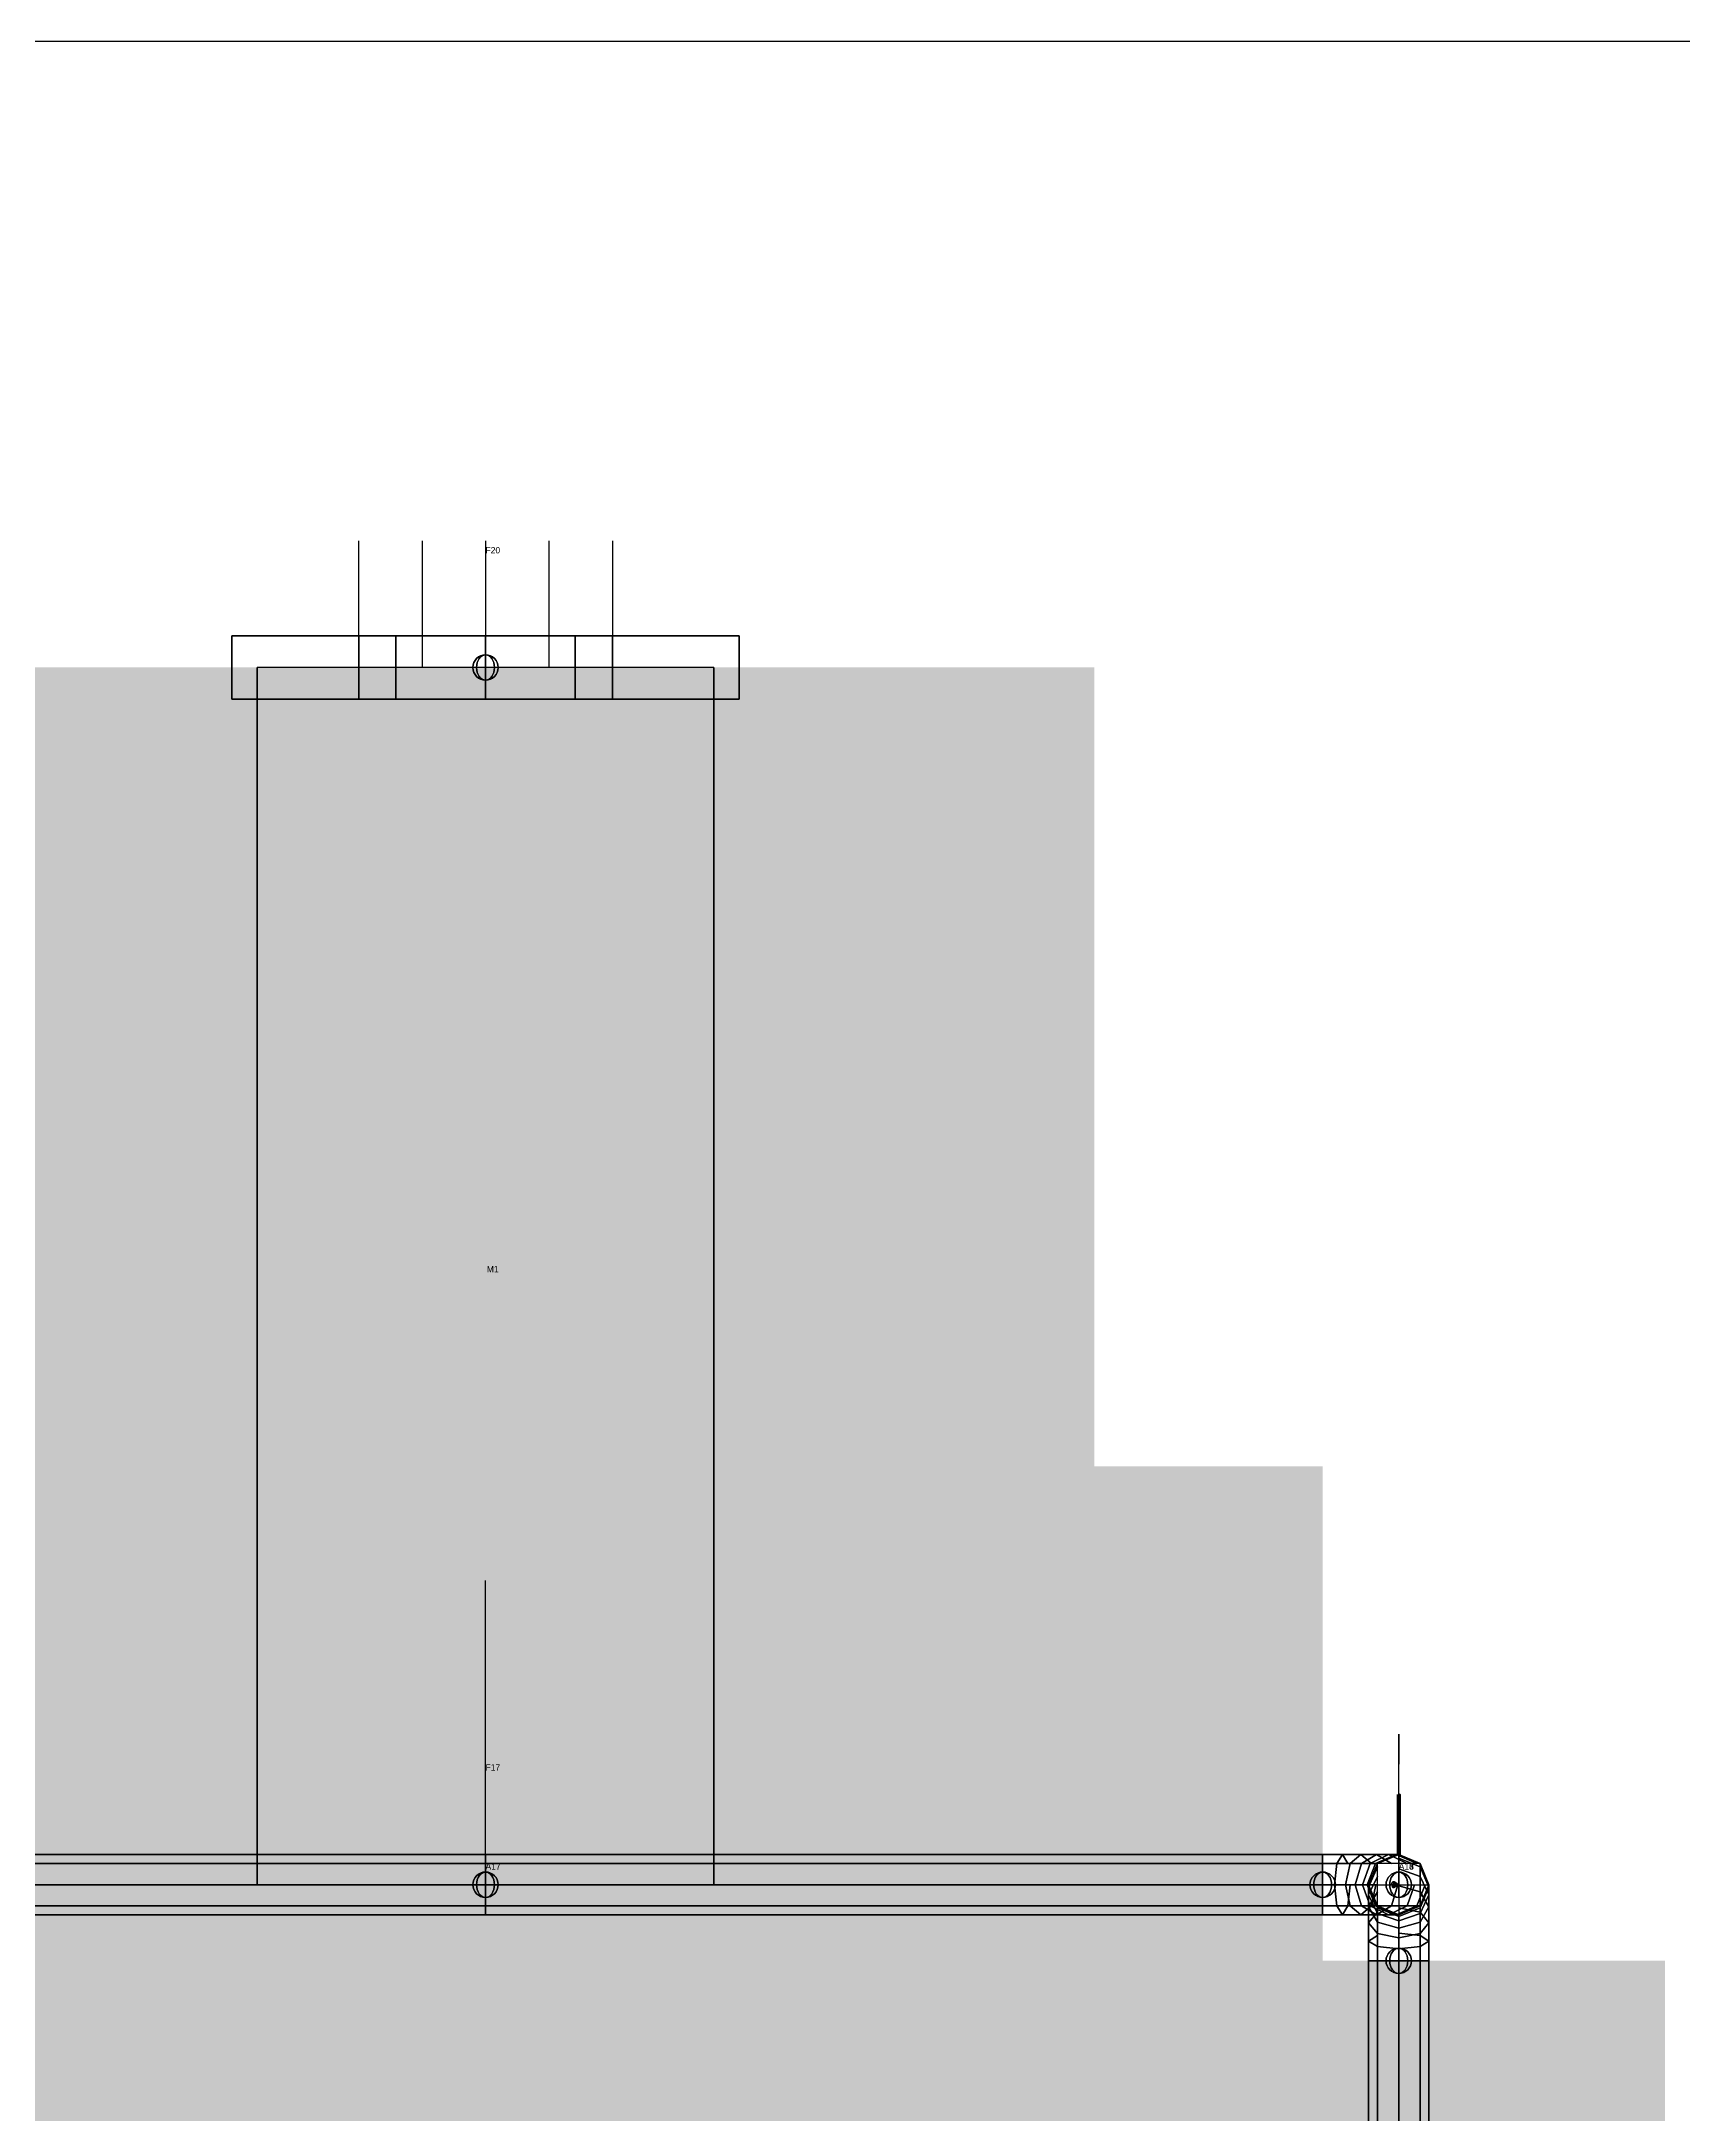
# Model space of a CAD drawing. Extents: x 7 to 469, y 84 to 397.
# Drawn here: x 42.5 to 107.2, y 314.9 to 396.7 of the extents above; entities that cross this region are included whole.
import ezdxf

# ---------------------------------------------------------------- set-up
doc = ezdxf.new("R2010")
doc.units = 0
doc.layers.get('0').update_dxf_attribs({"linetype": 'CONTINUOUS'})
for name, color, linetype in [('3D-MODEL', 1, 'CONTINUOUS'), ('ANCHOR', 12, 'CONTINUOUS'), ('BEND', 5, 'CONTINUOUS'), ('BORDER', 7, 'CONTINUOUS'), ('FRAME', 1, 'CONTINUOUS'), ('FRMATT', 1, 'CONTINUOUS'), ('POINT', 5, 'CONTINUOUS'), ('PTATT', 7, 'CONTINUOUS'), ('RUN', 5, 'CONTINUOUS'), ('SUPPORT', 1, 'CONTINUOUS')]:
    doc.layers.add(name, color=color, linetype=linetype)

# ---------------------------------------------------------------- blocks, each defined once
blk = doc.blocks.new('DBORD')
at = {"layer": 'BORDER'}
blk.add_line((33, 21), (0, 21), dxfattribs=at)
at = {"flags": 9}
blk.add_attdef('SCL', (29.291812, 2.326827), '', height=0.2, dxfattribs=at)
blk = doc.blocks.new('RUN')
at = {"const_width": 1}
blk.add_lwpolyline([(0, 0), (1, 0)], dxfattribs=at)
at = {"flags": 9}
for tag, p in [('MAT', (0.349303, 0.182422)), ('SCH', (0.349303, 0.165755)), ('NOM', (0.349303, 0.149088))]:
    blk.add_attdef(tag, p, '', height=0.01, dxfattribs=at)
blk = doc.blocks.new('3DRUN')
at = {"color": 0, "linetype": 'CONTINUOUS'}
for points in [[(1, 0.353553, -0.353553), (1, 0.5), (0, 0.5), (0, 0.353553, -0.353553)], [(1, 0.5), (1, 0.353553, 0.353553), (0, 0.353553, 0.353553), (0, 0.5)], [(1, 0, -0.5), (1, 0.353553, -0.353553), (0, 0.353553, -0.353553), (0, 0, -0.5)], [(1, 0.353553, 0.353553), (1, 0, 0.5), (0, 0, 0.5), (0, 0.353553, 0.353553)], [(1, -0.353553, -0.353553), (1, 0, -0.5), (0, 0, -0.5), (0, -0.353553, -0.353553)], [(1, 0, 0.5), (1, -0.353553, 0.353553), (0, -0.353553, 0.353553), (0, 0, 0.5)], [(1, -0.353553, 0.353553), (1, -0.5), (0, -0.5), (0, -0.353553, 0.353553)], [(1, -0.5), (1, -0.353553, -0.353553), (0, -0.353553, -0.353553), (0, -0.5)]]:
    blk.add_3dface(points, dxfattribs=at)
blk = doc.blocks.new('POINT')
at = {"color": 0, "linetype": 'BYBLOCK'}
blk.add_circle((0, 0), 0.5, dxfattribs=at)
at = {"color": 0, "linetype": 'BYBLOCK', "extrusion": (1e-16, 0, -1)}
blk.add_circle((0, 0), 0.5, dxfattribs=at)
at = {"color": 0, "linetype": 'BYBLOCK', "extrusion": (0.707107, 0, 0.707107)}
blk.add_circle((0, 0), 0.5, dxfattribs=at)
at = {"color": 0, "linetype": 'BYBLOCK', "extrusion": (0.707107, 0, -0.707107)}
blk.add_circle((0, 0), 0.5, dxfattribs=at)
at = {"color": 0, "linetype": 'BYBLOCK', "extrusion": (-0.707107, 0, -0.707107)}
blk.add_circle((0, 0), 0.5, dxfattribs=at)
at = {"color": 0, "linetype": 'BYBLOCK', "extrusion": (-0.707107, 0, 0.707107)}
blk.add_circle((0, 0), 0.5, dxfattribs=at)
at = {"color": 0, "linetype": 'BYBLOCK', "extrusion": (1, 0, 1e-16)}
blk.add_circle((0, 0), 0.5, dxfattribs=at)
at = {"color": 0, "linetype": 'BYBLOCK', "extrusion": (-1, 0, -2e-16)}
blk.add_circle((0, 0), 0.5, dxfattribs=at)
blk = doc.blocks.new('BEND')
at = {"color": 0, "linetype": 'BYBLOCK', "extrusion": (1e-16, 0, -1)}
blk.add_circle((0, 0), 0.5, dxfattribs=at)
at = {"color": 0, "linetype": 'BYBLOCK'}
blk.add_circle((0, 0), 0.5, dxfattribs=at)
at = {"color": 0, "linetype": 'BYBLOCK', "extrusion": (-0.707107, 0, 0.707107)}
blk.add_circle((0, 0), 0.5, dxfattribs=at)
at = {"color": 0, "linetype": 'BYBLOCK', "extrusion": (-0.707107, 0, -0.707107)}
blk.add_circle((0, 0), 0.5, dxfattribs=at)
at = {"color": 0, "linetype": 'BYBLOCK', "extrusion": (0.707107, 0, -0.707107)}
blk.add_circle((0, 0), 0.5, dxfattribs=at)
at = {"color": 0, "linetype": 'BYBLOCK', "extrusion": (0.707107, 0, 0.707107)}
blk.add_circle((0, 0), 0.5, dxfattribs=at)
at = {"color": 0, "linetype": 'BYBLOCK', "extrusion": (-1, 0, -2e-16)}
blk.add_circle((0, 0), 0.5, dxfattribs=at)
at = {"color": 0, "linetype": 'BYBLOCK', "extrusion": (1, 0, 1e-16)}
blk.add_circle((0, 0), 0.5, dxfattribs=at)
at = {"flags": 9}
for tag, p in [('SCH', (0.013631, 0.044686)), ('MAT', (0.013631, 0.028019)), ('NOM', (0.013631, 0.011353)), ('RAD', (0.013631, -0.005314))]:
    blk.add_attdef(tag, p, '', height=0.01, dxfattribs=at)
blk = doc.blocks.new('3DINCLIN')
for p, q in [((-0.2, 0.9), (-0.2, 1)), ((-0.1, 0.9), (-0.1, 1)), ((0, 1), (0, 0.8)), ((0.1, 0.9), (0.1, 1)), ((0.2, 0.9), (0.2, 1)), ((-0.2, 0.9), (0.2, 0.9)), ((0, 0.8), (-0.2, 0.7)), ((-0.2, 0.7), (0.2, 0.7)), ((0.2, 0.7), (-0.2, 0.6)), ((-0.2, 0.6), (0.2, 0.6)), ((0.2, 0.6), (-0.2, 0.5)), ((-0.2, 0.5), (0.2, 0.5)), ((0.2, 0.5), (-0.2, 0.4)), ((-0.2, 0.4), (0.2, 0.4)), ((0.2, 0.4), (0, 0.29)), ((0, 0.29), (0, 0.05))]:
    blk.add_line(p, q)
at = {"extrusion": (0, -1, 0)}
blk.add_circle((0, 0), 0.000031, dxfattribs=at)
mesh = blk.add_polymesh((2, 10), dxfattribs=dict(n_close=True))
for k, corner in enumerate([(0.000031, 0), (0.000025, 0, 0.000018), (0.000009, 0, 0.000029), (-0.000009, 0, 0.000029), (-0.000025, 0, 0.000018), (-0.000031, 0), (-0.000025, 0, -0.000018), (-0.000009, 0, -0.000029), (0.000009, 0, -0.000029), (0.000025, 0, -0.000018), (0.019815, 0.05), (0.01603, 0.05, 0.011647), (0.006123, 0.05, 0.018845), (-0.006123, 0.05, 0.018845), (-0.01603, 0.05, 0.011647), (-0.019815, 0.05), (-0.01603, 0.05, -0.011647), (-0.006123, 0.05, -0.018845), (0.006123, 0.05, -0.018845), (0.01603, 0.05, -0.011647)]):
    mesh.set_mesh_vertex(divmod(k, 10), corner)
blk = doc.blocks.new('INCLINED')
for p, q in [((-0.2, 0.9), (-0.2, 1)), ((-0.1, 0.9), (-0.1, 1)), ((0, 1), (0, 0.8)), ((0.1, 0.9), (0.1, 1)), ((0.2, 0.9), (0.2, 1)), ((-0.2, 0.9), (0.2, 0.9)), ((0, 0.8), (-0.2, 0.7)), ((-0.2, 0.7), (0.2, 0.7)), ((0.2, 0.7), (-0.2, 0.6)), ((-0.2, 0.6), (0.2, 0.6)), ((0.2, 0.6), (-0.2, 0.5)), ((-0.2, 0.5), (0.2, 0.5)), ((0.2, 0.5), (-0.2, 0.4)), ((-0.2, 0.4), (0.2, 0.4)), ((0.2, 0.4), (0, 0.29)), ((0, 0.29), (0, 0))]:
    blk.add_line(p, q)
for points in [[(0.02, 0.05), (-0.02, 0.05), (0, 0)], [(0.018228, 0.0488), (-0.018228, 0.0488), (0, 0.00323)], [(0.016313, 0.047504), (-0.016313, 0.047504), (0, 0.006721)], [(0.014778, 0.046464), (-0.014778, 0.046464), (0, 0.00952)], [(0.013243, 0.045425), (-0.013243, 0.045425), (0, 0.012319)], [(0.011972, 0.044565), (-0.011972, 0.044565), (0, 0.014634)], [(0.010702, 0.043705), (-0.010702, 0.043705), (0, 0.01695)], [(0.009432, 0.042845), (-0.009432, 0.042845), (0, 0.019266)], [(0.007896, 0.041805), (-0.007896, 0.041805), (0, 0.022065)], [(0.006626, 0.040945), (-0.006626, 0.040945), (0, 0.02438)], [(0.005091, 0.039906), (-0.005091, 0.039906), (0, 0.027179)], [(0.003671, 0.038945), (-0.003671, 0.038945), (0, 0.029768)], [(0.002665, 0.038264), (-0.002665, 0.038264), (0, 0.031601)], [(0.00166, 0.037583), (-0.00166, 0.037583), (0, 0.033434)], [(0.000485, 0.036788), (-0.000485, 0.036788), (0, 0.035575)]]:
    blk.add_lwpolyline(points, close=True)
at = {"flags": 9}
for tag, p in [('SID', (0.001223, 1.094807)), ('TYP', (0.001223, 1.07814)), ('GFO', (0.001223, 1.061473)), ('GBK', (0.001223, 1.044807)), ('RAT', (0.001223, 1.02814)), ('DIR', (0.001223, 1.011473))]:
    blk.add_attdef(tag, p, '', height=0.01, dxfattribs=at)
blk = doc.blocks.new('3DRESTR')
for p, q in [((-0.2, 0.8), (-0.2, 1)), ((-0.1, 1), (-0.1, 0.8)), ((0, 1), (0, 0.8)), ((0.1, 1), (0.1, 0.8)), ((0.2, 1), (0.2, 0.8)), ((0.2, 0.8), (-0.2, 0.8)), ((0, 0.467278), (0, 0.8)), ((0, 0), (0, 0.2))]:
    blk.add_line(p, q)
mesh = blk.add_polymesh((2, 6), dxfattribs=dict(n_close=True))
for k, corner in enumerate([(-0.114372, 0.574891), (-0.111872, 0.570561, 0.00866), (-0.106872, 0.561901, 0.00866), (-0.104372, 0.55757), (-0.106872, 0.561901, -0.00866), (-0.111872, 0.570561, -0.00866), (-0.151319, 0.540569), (-0.148819, 0.536239, 0.00866), (-0.143819, 0.527578, 0.00866), (-0.141319, 0.523248), (-0.143819, 0.527578, -0.00866), (-0.148819, 0.536239, -0.00866)]):
    mesh.set_mesh_vertex(divmod(k, 6), corner)
mesh = blk.add_polymesh((2, 6), dxfattribs=dict(n_close=True))
for k, corner in enumerate([(-0.060456, 0.597032), (-0.060456, 0.592032, 0.00866), (-0.060456, 0.582032, 0.00866), (-0.060456, 0.577032), (-0.060456, 0.582032, -0.00866), (-0.060456, 0.592032, -0.00866), (-0.114372, 0.574891), (-0.111872, 0.570561, 0.00866), (-0.106872, 0.561901, 0.00866), (-0.104372, 0.55757), (-0.106872, 0.561901, -0.00866), (-0.111872, 0.570561, -0.00866)]):
    mesh.set_mesh_vertex(divmod(k, 6), corner)
mesh = blk.add_polymesh((2, 6), dxfattribs=dict(n_close=True))
for k, corner in enumerate([(-0.008676, 0.603094), (-0.008676, 0.598094, 0.00866), (-0.008676, 0.588094, 0.00866), (-0.008676, 0.583094), (-0.008676, 0.588094, -0.00866), (-0.008676, 0.598094, -0.00866), (-0.060456, 0.597032), (-0.060456, 0.592032, 0.00866), (-0.060456, 0.582032, 0.00866), (-0.060456, 0.577032), (-0.060456, 0.582032, -0.00866), (-0.060456, 0.592032, -0.00866)]):
    mesh.set_mesh_vertex(divmod(k, 6), corner)
mesh = blk.add_polymesh((2, 6), dxfattribs=dict(n_close=True))
for k, corner in enumerate([(0.046744, 0.593392), (0.046744, 0.588392, 0.00866), (0.046744, 0.578392, 0.00866), (0.046744, 0.573392), (0.046744, 0.578392, -0.00866), (0.046744, 0.588392, -0.00866), (-0.008676, 0.603094), (-0.008676, 0.598094, 0.00866), (-0.008676, 0.588094, 0.00866), (-0.008676, 0.583094), (-0.008676, 0.588094, -0.00866), (-0.008676, 0.598094, -0.00866)]):
    mesh.set_mesh_vertex(divmod(k, 6), corner)
mesh = blk.add_polymesh((2, 6), dxfattribs=dict(n_close=True))
for k, corner in enumerate([(0.102741, 0.56657), (0.100241, 0.56224, 0.00866), (0.095241, 0.55358, 0.00866), (0.092741, 0.54925), (0.095241, 0.55358, -0.00866), (0.100241, 0.56224, -0.00866), (0.046744, 0.593392), (0.046744, 0.588392, 0.00866), (0.046744, 0.578392, 0.00866), (0.046744, 0.573392), (0.046744, 0.578392, -0.00866), (0.046744, 0.588392, -0.00866)]):
    mesh.set_mesh_vertex(divmod(k, 6), corner)
mesh = blk.add_polymesh((2, 6), dxfattribs=dict(n_close=True))
for k, corner in enumerate([(0.143852, 0.530688), (0.141352, 0.526358, 0.00866), (0.136352, 0.517698, 0.00866), (0.133852, 0.513368), (0.136352, 0.517698, -0.00866), (0.141352, 0.526358, -0.00866), (0.102741, 0.56657), (0.100241, 0.56224, 0.00866), (0.095241, 0.55358, 0.00866), (0.092741, 0.54925), (0.095241, 0.55358, -0.00866), (0.100241, 0.56224, -0.00866)]):
    mesh.set_mesh_vertex(divmod(k, 6), corner)
mesh = blk.add_polymesh((2, 6), dxfattribs=dict(n_close=True))
for k, corner in enumerate([(-0.18256, 0.492706), (-0.178229, 0.490206, 0.00866), (-0.169569, 0.485206, 0.00866), (-0.165239, 0.482706), (-0.169569, 0.485206, -0.00866), (-0.178229, 0.490206, -0.00866), (-0.196389, 0.437262), (-0.191389, 0.437262, 0.00866), (-0.181389, 0.437262, 0.00866), (-0.176389, 0.437262), (-0.181389, 0.437262, -0.00866), (-0.191389, 0.437262, -0.00866)]):
    mesh.set_mesh_vertex(divmod(k, 6), corner)
mesh = blk.add_polymesh((2, 6), dxfattribs=dict(n_close=True))
for k, corner in enumerate([(-0.196389, 0.437262), (-0.191389, 0.437262, 0.00866), (-0.181389, 0.437262, 0.00866), (-0.176389, 0.437262), (-0.181389, 0.437262, -0.00866), (-0.191389, 0.437262, -0.00866), (-0.193787, 0.39306), (-0.188787, 0.39306, 0.00866), (-0.178787, 0.39306, 0.00866), (-0.173787, 0.39306), (-0.178787, 0.39306, -0.00866), (-0.188787, 0.39306, -0.00866)]):
    mesh.set_mesh_vertex(divmod(k, 6), corner)
mesh = blk.add_polymesh((2, 6), dxfattribs=dict(n_close=True))
for k, corner in enumerate([(-0.151319, 0.540569), (-0.148819, 0.536239, 0.00866), (-0.143819, 0.527578, 0.00866), (-0.141319, 0.523248), (-0.143819, 0.527578, -0.00866), (-0.148819, 0.536239, -0.00866), (-0.18256, 0.492706), (-0.178229, 0.490206, 0.00866), (-0.169569, 0.485206, 0.00866), (-0.165239, 0.482706), (-0.169569, 0.485206, -0.00866), (-0.178229, 0.490206, -0.00866)]):
    mesh.set_mesh_vertex(divmod(k, 6), corner)
mesh = blk.add_polymesh((2, 6), dxfattribs=dict(n_close=True))
for k, corner in enumerate([(-0.079523, 0.472944), (-0.075193, 0.470444, 0.00866), (-0.066533, 0.465444, 0.00866), (-0.062203, 0.462944), (-0.066533, 0.465444, -0.00866), (-0.075193, 0.470444, -0.00866), (-0.087628, 0.429462), (-0.082628, 0.429462, 0.00866), (-0.072628, 0.429462, 0.00866), (-0.067628, 0.429462), (-0.072628, 0.429462, -0.00866), (-0.082628, 0.429462, -0.00866)]):
    mesh.set_mesh_vertex(divmod(k, 6), corner)
mesh = blk.add_polymesh((2, 6), dxfattribs=dict(n_close=True))
for k, corner in enumerate([(-0.087628, 0.429462), (-0.082628, 0.429462, 0.00866), (-0.072628, 0.429462, 0.00866), (-0.067628, 0.429462), (-0.072628, 0.429462, -0.00866), (-0.082628, 0.429462, -0.00866), (-0.079003, 0.404181), (-0.074673, 0.406681, 0.00866), (-0.066013, 0.411681, 0.00866), (-0.061683, 0.414181), (-0.066013, 0.411681, -0.00866), (-0.074673, 0.406681, -0.00866)]):
    mesh.set_mesh_vertex(divmod(k, 6), corner)
mesh = blk.add_polymesh((2, 6), dxfattribs=dict(n_close=True))
for k, corner in enumerate([(-0.049844, 0.504686), (-0.047344, 0.500356, 0.00866), (-0.042344, 0.491696, 0.00866), (-0.039844, 0.487366), (-0.042344, 0.491696, -0.00866), (-0.047344, 0.500356, -0.00866), (-0.079523, 0.472944), (-0.075193, 0.470444, 0.00866), (-0.066533, 0.465444, 0.00866), (-0.062203, 0.462944), (-0.066533, 0.465444, -0.00866), (-0.075193, 0.470444, -0.00866)]):
    mesh.set_mesh_vertex(divmod(k, 6), corner)
mesh = blk.add_polymesh((2, 6), dxfattribs=dict(n_close=True))
for k, corner in enumerate([(-0.079003, 0.404181), (-0.074673, 0.406681, 0.00866), (-0.066013, 0.411681, 0.00866), (-0.061683, 0.414181), (-0.066013, 0.411681, -0.00866), (-0.074673, 0.406681, -0.00866), (-0.056292, 0.38826), (-0.056292, 0.39326, 0.00866), (-0.056292, 0.40326, 0.00866), (-0.056292, 0.40826), (-0.056292, 0.40326, -0.00866), (-0.056292, 0.39326, -0.00866)]):
    mesh.set_mesh_vertex(divmod(k, 6), corner)
mesh = blk.add_polymesh((2, 6), dxfattribs=dict(n_close=True))
for k, corner in enumerate([(-0.008676, 0.517725), (-0.008676, 0.512725, 0.00866), (-0.008676, 0.502725, 0.00866), (-0.008676, 0.497725), (-0.008676, 0.502725, -0.00866), (-0.008676, 0.512725, -0.00866), (-0.049844, 0.504686), (-0.047344, 0.500356, 0.00866), (-0.042344, 0.491696, 0.00866), (-0.039844, 0.487366), (-0.042344, 0.491696, -0.00866), (-0.047344, 0.500356, -0.00866)]):
    mesh.set_mesh_vertex(divmod(k, 6), corner)
mesh = blk.add_polymesh((2, 6), dxfattribs=dict(n_close=True))
for k, corner in enumerate([(0.010284, 0.424575), (0.005284, 0.424575, 0.00866), (-0.004716, 0.424575, 0.00866), (-0.009716, 0.424575), (-0.004716, 0.424575, -0.00866), (0.005284, 0.424575, -0.00866), (-0.009124, 0.39586), (-0.013454, 0.39836, 0.00866), (-0.022114, 0.40336, 0.00866), (-0.026444, 0.40586), (-0.022114, 0.40336, -0.00866), (-0.013454, 0.39836, -0.00866)]):
    mesh.set_mesh_vertex(divmod(k, 6), corner)
mesh = blk.add_polymesh((2, 6), dxfattribs=dict(n_close=True))
for k, corner in enumerate([(0.01, 0.467278), (0.005, 0.467278, 0.00866), (-0.005, 0.467278, 0.00866), (-0.01, 0.467278), (-0.005, 0.467278, -0.00866), (0.005, 0.467278, -0.00866), (0.010284, 0.424575), (0.005284, 0.424575, 0.00866), (-0.004716, 0.424575, 0.00866), (-0.009716, 0.424575), (-0.004716, 0.424575, -0.00866), (0.005284, 0.424575, -0.00866)]):
    mesh.set_mesh_vertex(divmod(k, 6), corner)
mesh = blk.add_polymesh((2, 6), dxfattribs=dict(n_close=True))
for k, corner in enumerate([(0.034571, 0.509367), (0.032071, 0.505037, 0.00866), (0.027071, 0.496376, 0.00866), (0.024571, 0.492046), (0.027071, 0.496376, -0.00866), (0.032071, 0.505037, -0.00866), (-0.008676, 0.517725), (-0.008676, 0.512725, 0.00866), (-0.008676, 0.502725, 0.00866), (-0.008676, 0.497725), (-0.008676, 0.502725, -0.00866), (-0.008676, 0.512725, -0.00866)]):
    mesh.set_mesh_vertex(divmod(k, 6), corner)
mesh = blk.add_polymesh((2, 6), dxfattribs=dict(n_close=True))
for k, corner in enumerate([(0.067355, 0.487005), (0.064855, 0.482675, 0.00866), (0.059855, 0.474015, 0.00866), (0.057355, 0.469685), (0.059855, 0.474015, -0.00866), (0.064855, 0.482675, -0.00866), (0.034571, 0.509367), (0.032071, 0.505037, 0.00866), (0.027071, 0.496376, 0.00866), (0.024571, 0.492046), (0.027071, 0.496376, -0.00866), (0.032071, 0.505037, -0.00866)]):
    mesh.set_mesh_vertex(divmod(k, 6), corner)
mesh = blk.add_polymesh((2, 6), dxfattribs=dict(n_close=True))
for k, corner in enumerate([(0.09131, 0.448503), (0.08698, 0.446003, 0.00866), (0.07832, 0.441003, 0.00866), (0.07399, 0.438503), (0.07832, 0.441003, -0.00866), (0.08698, 0.446003, -0.00866), (0.067355, 0.487005), (0.064855, 0.482675, 0.00866), (0.059855, 0.474015, 0.00866), (0.057355, 0.469685), (0.059855, 0.474015, -0.00866), (0.064855, 0.482675, -0.00866)]):
    mesh.set_mesh_vertex(divmod(k, 6), corner)
mesh = blk.add_polymesh((2, 6), dxfattribs=dict(n_close=True))
for k, corner in enumerate([(0.09131, 0.448503), (0.08698, 0.446003, 0.00866), (0.07832, 0.441003, 0.00866), (0.07399, 0.438503), (0.07832, 0.441003, -0.00866), (0.08698, 0.446003, -0.00866), (0.096514, 0.4121), (0.092184, 0.4096, 0.00866), (0.083524, 0.4046, 0.00866), (0.079194, 0.4021), (0.083524, 0.4046, -0.00866), (0.092184, 0.4096, -0.00866)]):
    mesh.set_mesh_vertex(divmod(k, 6), corner)
mesh = blk.add_polymesh((2, 6), dxfattribs=dict(n_close=True))
for k, corner in enumerate([(0.177694, 0.478145), (0.173364, 0.475645, 0.00866), (0.164704, 0.470645, 0.00866), (0.160374, 0.468145), (0.164704, 0.470645, -0.00866), (0.173364, 0.475645, -0.00866), (0.143852, 0.530688), (0.141352, 0.526358, 0.00866), (0.136352, 0.517698, 0.00866), (0.133852, 0.513368), (0.136352, 0.517698, -0.00866), (0.141352, 0.526358, -0.00866)]):
    mesh.set_mesh_vertex(divmod(k, 6), corner)
mesh = blk.add_polymesh((2, 6), dxfattribs=dict(n_close=True))
for k, corner in enumerate([(0.193306, 0.425101), (0.188976, 0.422601, 0.00866), (0.180315, 0.417601, 0.00866), (0.175985, 0.415101), (0.180315, 0.417601, -0.00866), (0.188976, 0.422601, -0.00866), (0.177694, 0.478145), (0.173364, 0.475645, 0.00866), (0.164704, 0.470645, 0.00866), (0.160374, 0.468145), (0.164704, 0.470645, -0.00866), (0.173364, 0.475645, -0.00866)]):
    mesh.set_mesh_vertex(divmod(k, 6), corner)
mesh = blk.add_polymesh((2, 6), dxfattribs=dict(n_close=True))
for k, corner in enumerate([(0.193654, 0.367216), (0.189324, 0.364716, 0.00866), (0.180664, 0.359716, 0.00866), (0.176334, 0.357216), (0.180664, 0.359716, -0.00866), (0.189324, 0.364716, -0.00866), (0.193306, 0.425101), (0.188976, 0.422601, 0.00866), (0.180315, 0.417601, 0.00866), (0.175985, 0.415101), (0.180315, 0.417601, -0.00866), (0.188976, 0.422601, -0.00866)]):
    mesh.set_mesh_vertex(divmod(k, 6), corner)
mesh = blk.add_polymesh((2, 6), dxfattribs=dict(n_close=True))
for k, corner in enumerate([(-0.193787, 0.39306), (-0.188787, 0.39306, 0.00866), (-0.178787, 0.39306, 0.00866), (-0.173787, 0.39306), (-0.178787, 0.39306, -0.00866), (-0.188787, 0.39306, -0.00866), (-0.175795, 0.347497), (-0.171464, 0.349997, 0.00866), (-0.162804, 0.354997, 0.00866), (-0.158474, 0.357497), (-0.162804, 0.354997, -0.00866), (-0.171464, 0.349997, -0.00866)]):
    mesh.set_mesh_vertex(divmod(k, 6), corner)
mesh = blk.add_polymesh((2, 6), dxfattribs=dict(n_close=True))
for k, corner in enumerate([(-0.175795, 0.347497), (-0.171464, 0.349997, 0.00866), (-0.162804, 0.354997, 0.00866), (-0.158474, 0.357497), (-0.162804, 0.354997, -0.00866), (-0.171464, 0.349997, -0.00866), (-0.145074, 0.310035), (-0.142574, 0.314365, 0.00866), (-0.137574, 0.323025, 0.00866), (-0.135074, 0.327355), (-0.137574, 0.323025, -0.00866), (-0.142574, 0.314365, -0.00866)]):
    mesh.set_mesh_vertex(divmod(k, 6), corner)
mesh = blk.add_polymesh((2, 6), dxfattribs=dict(n_close=True))
for k, corner in enumerate([(-0.145074, 0.310035), (-0.142574, 0.314365, 0.00866), (-0.137574, 0.323025, 0.00866), (-0.135074, 0.327355), (-0.137574, 0.323025, -0.00866), (-0.142574, 0.314365, -0.00866), (-0.107086, 0.285593), (-0.104586, 0.289923, 0.00866), (-0.099586, 0.298583, 0.00866), (-0.097086, 0.302913), (-0.099586, 0.298583, -0.00866), (-0.104586, 0.289923, -0.00866)]):
    mesh.set_mesh_vertex(divmod(k, 6), corner)
mesh = blk.add_polymesh((2, 6), dxfattribs=dict(n_close=True))
for k, corner in enumerate([(-0.107086, 0.285593), (-0.104586, 0.289923, 0.00866), (-0.099586, 0.298583, 0.00866), (-0.097086, 0.302913), (-0.099586, 0.298583, -0.00866), (-0.104586, 0.289923, -0.00866), (-0.062017, 0.273333), (-0.062017, 0.278333, 0.00866), (-0.062017, 0.288333, 0.00866), (-0.062017, 0.293333), (-0.062017, 0.288333, -0.00866), (-0.062017, 0.278333, -0.00866)]):
    mesh.set_mesh_vertex(divmod(k, 6), corner)
mesh = blk.add_polymesh((2, 6), dxfattribs=dict(n_close=True))
for k, corner in enumerate([(-0.012784, 0.277272), (-0.015284, 0.281603, 0.00866), (-0.020284, 0.290263, 0.00866), (-0.022784, 0.294593), (-0.020284, 0.290263, -0.00866), (-0.015284, 0.281603, -0.00866), (-0.062017, 0.273333), (-0.062017, 0.278333, 0.00866), (-0.062017, 0.288333, 0.00866), (-0.062017, 0.293333), (-0.062017, 0.288333, -0.00866), (-0.062017, 0.278333, -0.00866)]):
    mesh.set_mesh_vertex(divmod(k, 6), corner)
mesh = blk.add_polymesh((2, 6), dxfattribs=dict(n_close=True))
for k, corner in enumerate([(-0.031518, 0.386479), (-0.034018, 0.39081, 0.00866), (-0.039018, 0.39947, 0.00866), (-0.041518, 0.4038), (-0.039018, 0.39947, -0.00866), (-0.034018, 0.39081, -0.00866), (-0.056292, 0.38826), (-0.056292, 0.39326, 0.00866), (-0.056292, 0.40326, 0.00866), (-0.056292, 0.40826), (-0.056292, 0.40326, -0.00866), (-0.056292, 0.39326, -0.00866)]):
    mesh.set_mesh_vertex(divmod(k, 6), corner)
mesh = blk.add_polymesh((2, 6), dxfattribs=dict(n_close=True))
for k, corner in enumerate([(-0.009124, 0.39586), (-0.013454, 0.39836, 0.00866), (-0.022114, 0.40336, 0.00866), (-0.026444, 0.40586), (-0.022114, 0.40336, -0.00866), (-0.013454, 0.39836, -0.00866), (-0.031518, 0.386479), (-0.034018, 0.39081, 0.00866), (-0.039018, 0.39947, 0.00866), (-0.041518, 0.4038), (-0.039018, 0.39947, -0.00866), (-0.034018, 0.39081, -0.00866)]):
    mesh.set_mesh_vertex(divmod(k, 6), corner)
mesh = blk.add_polymesh((2, 6), dxfattribs=dict(n_close=True))
for k, corner in enumerate([(0.026765, 0.292353), (0.024265, 0.296684, 0.00866), (0.019265, 0.305344, 0.00866), (0.016765, 0.309674), (0.019265, 0.305344, -0.00866), (0.024265, 0.296684, -0.00866), (-0.012784, 0.277272), (-0.015284, 0.281603, 0.00866), (-0.020284, 0.290263, 0.00866), (-0.022784, 0.294593), (-0.020284, 0.290263, -0.00866), (-0.015284, 0.281603, -0.00866)]):
    mesh.set_mesh_vertex(divmod(k, 6), corner)
mesh = blk.add_polymesh((2, 6), dxfattribs=dict(n_close=True))
for k, corner in enumerate([(0.06373, 0.323575), (0.0594, 0.326075, 0.00866), (0.05074, 0.331075, 0.00866), (0.04641, 0.333575), (0.05074, 0.331075, -0.00866), (0.0594, 0.326075, -0.00866), (0.026765, 0.292353), (0.024265, 0.296684, 0.00866), (0.019265, 0.305344, 0.00866), (0.016765, 0.309674), (0.019265, 0.305344, -0.00866), (0.024265, 0.296684, -0.00866)]):
    mesh.set_mesh_vertex(divmod(k, 6), corner)
mesh = blk.add_polymesh((2, 6), dxfattribs=dict(n_close=True))
for k, corner in enumerate([(0.087967, 0.365498), (0.082967, 0.365498, 0.00866), (0.072967, 0.365498, 0.00866), (0.067967, 0.365498), (0.072967, 0.365498, -0.00866), (0.082967, 0.365498, -0.00866), (0.06373, 0.323575), (0.0594, 0.326075, 0.00866), (0.05074, 0.331075, 0.00866), (0.04641, 0.333575), (0.05074, 0.331075, -0.00866), (0.0594, 0.326075, -0.00866)]):
    mesh.set_mesh_vertex(divmod(k, 6), corner)
mesh = blk.add_polymesh((2, 6), dxfattribs=dict(n_close=True))
for k, corner in enumerate([(0.087967, 0.365498), (0.082967, 0.365498, 0.00866), (0.072967, 0.365498, 0.00866), (0.067967, 0.365498), (0.072967, 0.365498, -0.00866), (0.082967, 0.365498, -0.00866), (0.096514, 0.4121), (0.092184, 0.4096, 0.00866), (0.083524, 0.4046, 0.00866), (0.079194, 0.4021), (0.083524, 0.4046, -0.00866), (0.092184, 0.4096, -0.00866)]):
    mesh.set_mesh_vertex(divmod(k, 6), corner)
mesh = blk.add_polymesh((2, 6), dxfattribs=dict(n_close=True))
for k, corner in enumerate([(0.151191, 0.260677), (0.146861, 0.263177, 0.00866), (0.138201, 0.268177, 0.00866), (0.133871, 0.270677), (0.138201, 0.268177, -0.00866), (0.146861, 0.263177, -0.00866), (0.182255, 0.313416), (0.177255, 0.313416, 0.00866), (0.167255, 0.313416, 0.00866), (0.162255, 0.313416), (0.167255, 0.313416, -0.00866), (0.177255, 0.313416, -0.00866)]):
    mesh.set_mesh_vertex(divmod(k, 6), corner)
mesh = blk.add_polymesh((2, 6), dxfattribs=dict(n_close=True))
for k, corner in enumerate([(0.182255, 0.313416), (0.177255, 0.313416, 0.00866), (0.167255, 0.313416, 0.00866), (0.162255, 0.313416), (0.167255, 0.313416, -0.00866), (0.177255, 0.313416, -0.00866), (0.193654, 0.367216), (0.189324, 0.364716, 0.00866), (0.180664, 0.359716, 0.00866), (0.176334, 0.357216), (0.180664, 0.359716, -0.00866), (0.189324, 0.364716, -0.00866)]):
    mesh.set_mesh_vertex(divmod(k, 6), corner)
mesh = blk.add_polymesh((2, 6), dxfattribs=dict(n_close=True))
for k, corner in enumerate([(0, 0.19), (0, 0.195, 0.00866), (0, 0.205, 0.00866), (0, 0.21), (0, 0.205, -0.00866), (0, 0.195, -0.00866), (0.053358, 0.19786), (0.053358, 0.20286, 0.00866), (0.053358, 0.21286, 0.00866), (0.053358, 0.21786), (0.053358, 0.21286, -0.00866), (0.053358, 0.20286, -0.00866)]):
    mesh.set_mesh_vertex(divmod(k, 6), corner)
mesh = blk.add_polymesh((2, 6), dxfattribs=dict(n_close=True))
for k, corner in enumerate([(0.106129, 0.220948), (0.103629, 0.225278, 0.00866), (0.098629, 0.233938, 0.00866), (0.096129, 0.238268), (0.098629, 0.233938, -0.00866), (0.103629, 0.225278, -0.00866), (0.053358, 0.19786), (0.053358, 0.20286, 0.00866), (0.053358, 0.21286, 0.00866), (0.053358, 0.21786), (0.053358, 0.21286, -0.00866), (0.053358, 0.20286, -0.00866)]):
    mesh.set_mesh_vertex(divmod(k, 6), corner)
mesh = blk.add_polymesh((2, 6), dxfattribs=dict(n_close=True))
for k, corner in enumerate([(0.106129, 0.220948), (0.103629, 0.225278, 0.00866), (0.098629, 0.233938, 0.00866), (0.096129, 0.238268), (0.098629, 0.233938, -0.00866), (0.103629, 0.225278, -0.00866), (0.151191, 0.260677), (0.146861, 0.263177, 0.00866), (0.138201, 0.268177, 0.00866), (0.133871, 0.270677), (0.138201, 0.268177, -0.00866), (0.146861, 0.263177, -0.00866)]):
    mesh.set_mesh_vertex(divmod(k, 6), corner)
blk = doc.blocks.new('RESTRNT')
for p, q in [((-0.2, 0.8), (-0.2, 1)), ((-0.1, 1), (-0.1, 0.8)), ((0, 1), (0, 0.8)), ((0.1, 1), (0.1, 0.8)), ((0.2, 1), (0.2, 0.8)), ((0.2, 0.8), (-0.2, 0.8)), ((0, 0.4), (0, 0.8)), ((-0.2, 0.6), (-0.2, 0.3)), ((0.2, 0.6), (-0.2, 0.6)), ((0.2, 0.2), (0.2, 0.6)), ((-0.1, 0.5), (-0.1, 0.4)), ((0.1, 0.5), (-0.1, 0.5)), ((0.1, 0.3), (0.1, 0.5)), ((-0.2, 0.3), (0.1, 0.3)), ((-0.1, 0.4), (0, 0.4)), ((0, 0.2), (0.2, 0.2)), ((0, 0), (0, 0.2))]:
    blk.add_line(p, q)
at = {"flags": 9}
for tag, p in [('TYP', (-0.001799, 1.055797)), ('SID', (-0.001799, 1.072464)), ('RST', (-0.001799, 1.03913)), ('DIR', (-0.001799, 1.022464))]:
    blk.add_attdef(tag, p, '', height=0.01, dxfattribs=at)
blk = doc.blocks.new('3DTIE')
blk.add_line((0, 0), (1, 0))
blk = doc.blocks.new('TIE')
blk.add_line((0, 0), (1, 0))
at = {"flags": 9}
for tag, p in [('TYP', (0.511214, 0.211594)), ('SID', (0.511214, 0.228261)), ('RAT', (0.511214, 0.194928)), ('GFO', (0.511214, 0.178261)), ('GBK', (0.511214, 0.161594)), ('FCF', (0.511214, 0.144928))]:
    blk.add_attdef(tag, p, '', height=0.01, dxfattribs=at)
blk = doc.blocks.new('FRAME')
at = {"const_width": 1}
blk.add_lwpolyline([(0, 0), (1, 0)], dxfattribs=at)
at = {"flags": 9}
for tag, p in [('XID', (0.5, 1)), ('MAT', (0.5, 0.983333))]:
    blk.add_attdef(tag, p, '', height=0.01, dxfattribs=at)
blk = doc.blocks.new('3DANCHOR')
at = {"extrusion": (-1, 0, 0)}
for p, q in [((-0.125, 1, -1), (-0.125, 1, 1)), ((-0.125, -1, -1), (-0.125, 1, -1)), ((-0.125, 1, 1), (-0.125, -1, 1)), ((0.125, 1, -1), (0.125, 1, 1)), ((0.125, -1, -1), (0.125, 1, -1)), ((0.125, 1, 1), (0.125, -1, 1)), ((-0.125, -1, 1), (-0.125, -1, -1)), ((0.125, -1, 1), (0.125, -1, -1))]:
    blk.add_line(p, q, dxfattribs=at)
for points in [[(-0.125, 1), (-0.125, 1, -1), (0.125, 1, -1), (0.125, 1)], [(-0.125, 1, -1), (-0.125, 0, -1), (0.125, 0, -1), (0.125, 1, -1)], [(-0.125, 0, 1), (-0.125, 1, 1), (0.125, 1, 1), (0.125, 0, 1)], [(-0.125, 1, 1), (-0.125, 1), (0.125, 1), (0.125, 1, 1)], [(-0.125, 0.353553, 0.353553), (-0.125, 0.5), (0.125, 0.5), (0.125, 0.353553, 0.353553)], [(-0.125, 0.5), (-0.125, 0.353553, -0.353553), (0.125, 0.353553, -0.353553), (0.125, 0.5)], [(-0.125, 0.353553, -0.353553), (-0.125, 0, -0.5), (0.125, 0, -0.5), (0.125, 0.353553, -0.353553)], [(-0.125, 0, 0.5), (-0.125, 0.353553, 0.353553), (0.125, 0.353553, 0.353553), (0.125, 0, 0.5)], [(-0.125, 0, -0.5), (-0.125, -0.353553, -0.353553), (0.125, -0.353553, -0.353553), (0.125, 0, -0.5)], [(-0.125, 0, -1), (-0.125, -1, -1), (0.125, -1, -1), (0.125, 0, -1)], [(-0.125, -0.353553, 0.353553), (-0.125, 0, 0.5), (0.125, 0, 0.5), (0.125, -0.353553, 0.353553)], [(-0.125, -1, 1), (-0.125, 0, 1), (0.125, 0, 1), (0.125, -1, 1)], [(-0.125, -0.5), (-0.125, -0.353553, 0.353553), (0.125, -0.353553, 0.353553), (0.125, -0.5)], [(-0.125, -0.353553, -0.353553), (-0.125, -0.5), (0.125, -0.5), (0.125, -0.353553, -0.353553)], [(-0.125, -1, -1), (-0.125, -1), (0.125, -1), (0.125, -1, -1)], [(-0.125, -1), (-0.125, -1, 1), (0.125, -1, 1), (0.125, -1)]]:
    blk.add_3dface(points)
blk = doc.blocks.new('ANCHOR')
for p, q in [((-0.5, 0.5), (0, 0.5)), ((0, 0.5), (0, -0.5)), ((-0.5, 0.25), (0, 0.25)), ((-0.5, 0), (0, 0)), ((-0.5, -0.25), (0, -0.25)), ((0, -0.5), (-0.5, -0.5))]:
    blk.add_line(p, q)
at = {"flags": 9}
for tag, p in [('YST', (-0.466161, 0.78285)), ('YSR', (-0.466161, 0.73285)), ('XST', (-0.466161, 0.799517)), ('XSR', (-0.466161, 0.749517)), ('ZST', (-0.466161, 0.766184)), ('DX3', (-0.369477, 0.799517)), ('DY3', (-0.369477, 0.78285)), ('DZ3', (-0.369477, 0.766184)), ('RX3', (-0.369477, 0.749517)), ('RY3', (-0.369477, 0.73285)), ('ZSR', (-0.466161, 0.716184)), ('DX1', (-0.466161, 0.699517)), ('DY1', (-0.466161, 0.68285)), ('DZ1', (-0.466161, 0.666184)), ('RX1', (-0.466161, 0.649517)), ('RZ3', (-0.369477, 0.716184)), ('RY1', (-0.466161, 0.63285)), ('RZ1', (-0.466161, 0.616184)), ('DX2', (-0.466161, 0.599517)), ('DY2', (-0.466161, 0.58285)), ('DZ2', (-0.466161, 0.566184)), ('RX2', (-0.466161, 0.549517)), ('RY2', (-0.466161, 0.53285)), ('RZ2', (-0.466161, 0.516184))]:
    blk.add_attdef(tag, p, '', height=0.01, dxfattribs=at)

msp = doc.modelspace()

# ---------------------------------------------------------------- linework, layer by layer
at = {"layer": 'BEND', "extrusion": (0, 1, 0), "const_width": 0.125}
msp.add_lwpolyline([(-93, 96, 0.414213), (-96, 93, 0.414213)], format="xyb", dxfattribs=at)
at = {"layer": 'BEND', "extrusion": (-1, 0, 0), "const_width": 0.125}
msp.add_lwpolyline([(-324, -9, 0.414213), (-321, -12, 0.414213)], format="xyb", dxfattribs=at)

# ---------------------------------------------------------------- block references
at = {"layer": '3D-MODEL'}
for name, p, xscale, yscale, zscale, rotation in [('3DANCHOR', (60, 372, 84), 10, 10, 10, 270), ('3DTIE', (60, 324, 96), 12, 12, 12, 90), ('3DRUN', (60, 324, 96), 24, 2.375, 2.375, 180), ('3DRUN', (93, 324, 96), 33, 2.375, 2.375, 180), ('3DRUN', (96, 300, -12), 21, 2.375, 2.375, 90)]:
    msp.add_blockref(name, p, dxfattribs=dict(at, xscale=xscale, yscale=yscale, zscale=zscale, rotation=rotation))
at = {"layer": '3D-MODEL', "extrusion": (1, 0, 0), "xscale": 5.9375, "yscale": 5.9375, "zscale": 5.9375, "rotation": 270}
msp.add_blockref('3DRESTR', (324, 66, 96), dxfattribs=at)
at = {"layer": '3D-MODEL', "extrusion": (0, 1, 0)}
for name, p, xscale, yscale, zscale, rotation in [('3DRUN', (-96, -9, 324), 45, 2.375, 2.375, 90), ('3DRUN', (-96, 36, 324), 30, 2.375, 2.375, 90), ('3DRUN', (-96, 66, 324), 27, 2.375, 2.375, 90), ('3DINCLIN', (-96, 36, 324), 5.9375, 5.9375, 5.9375, 314.999969)]:
    msp.add_blockref(name, p, dxfattribs=dict(at, xscale=xscale, yscale=yscale, zscale=zscale, rotation=rotation))
at = {"layer": 'ANCHOR', "xscale": 10, "yscale": 10, "zscale": 10, "rotation": 270}
msp.add_blockref('ANCHOR', (60, 372, 84), dxfattribs=at)
at = {"layer": 'BORDER', "xscale": 13.999999, "yscale": 13.999999, "zscale": 13.999999}
msp.add_blockref('DBORD', (6.687501, 102.6875, -12), dxfattribs=at)
at = {"layer": 'FRAME', "xscale": 48, "yscale": 0.125, "zscale": 0.125, "rotation": 90}
msp.add_blockref('FRAME', (60, 324, 84), dxfattribs=at)
at = {"layer": 'POINT'}
for name, p in [('POINT', (60, 372, 84)), ('POINT', (60, 324, 96)), ('POINT', (60, 324, 84)), ('POINT', (93, 324, 96)), ('BEND', (96, 324, -12)), ('POINT', (96, 324, -9)), ('POINT', (96, 324, 36)), ('POINT', (96, 324, 66)), ('POINT', (96, 324, 93)), ('BEND', (96, 324, 96)), ('POINT', (96, 321, -12))]:
    msp.add_blockref(name, p, dxfattribs=at)
at = {"layer": 'RUN', "yscale": 0.125, "zscale": 0.125}
for p, xscale, rotation in [((93, 324, 96), 33, 180), ((60, 324, 96), 24, 180), ((96, 300, -12), 21, 90)]:
    msp.add_blockref('RUN', p, dxfattribs=dict(at, xscale=xscale, rotation=rotation))
at = {"layer": 'RUN', "extrusion": (0, 1, 0), "yscale": 0.125, "zscale": 0.125, "rotation": 90}
for p, xscale in [((-96, -9, 324), 45), ((-96, 36, 324), 30), ((-96, 66, 324), 27)]:
    msp.add_blockref('RUN', p, dxfattribs=dict(at, xscale=xscale))
at = {"layer": 'SUPPORT', "xscale": 12, "yscale": 12, "zscale": 12, "rotation": 90}
msp.add_blockref('TIE', (60, 324, 96), dxfattribs=at)
at = {"layer": 'SUPPORT', "extrusion": (1, 0, 0), "xscale": 5.9375, "yscale": 5.9375, "zscale": 5.9375, "rotation": 270}
msp.add_blockref('RESTRNT', (324, 66, 96), dxfattribs=at)
at = {"layer": 'SUPPORT', "extrusion": (0, 1, 0), "xscale": 5.9375, "yscale": 5.9375, "zscale": 5.9375, "rotation": 314.999969}
msp.add_blockref('INCLINED', (-96, 36, 324), dxfattribs=at)

# ---------------------------------------------------------------- texts
at = {"layer": 'FRMATT'}
msp.add_text('M1', height=0.25, dxfattribs=at).set_placement((60.049999, 348.149993, 84))
at = {"layer": 'PTATT'}
for s, p in [('F20', (60, 376.5, 84)), ('F17', (60, 328.5, 84)), ('A17', (60, 324.59375, 96)), ('A13', (96, 324.59375, -12)), ('A16', (96, 324.59375, 96)), ('A14', (96, 324.59375, 36)), ('A15', (96, 324.59375, 66))]:
    msp.add_text(s, height=0.25, dxfattribs=at).set_placement(p)

# ---------------------------------------------------------------- meshes
at = {"layer": '3D-MODEL'}
mesh = msp.add_polyface(dxfattribs=at)
corners = [(51, 324, 84), (69, 324, 84), (69, 372, 84), (51, 372, 84)]
mesh.append_faces([[corners[k] for k in face] for face in [(0, 1, 2, 3)]])
mesh = msp.add_polyface(dxfattribs=at)
corners = [(51, 324, 87.000503), (51, 324, 80.999496), (51, 372, 80.999496), (51, 372, 87.000503)]
mesh.append_faces([[corners[k] for k in face] for face in [(0, 1, 2, 3)]])
mesh = msp.add_polyface(dxfattribs=at)
corners = [(69, 324, 87.000503), (69, 324, 80.999496), (69, 372, 80.999496), (69, 372, 87.000503)]
mesh.append_faces([[corners[k] for k in face] for face in [(0, 1, 2, 3)]])
mesh = msp.add_polymesh((7, 8), dxfattribs=dict(at, n_close=True))
for k, corner in enumerate([(97.1875, 324, 93), (96.839691, 323.160308, 93), (96, 322.8125, 93), (95.160308, 323.160308, 93), (94.8125, 324, 93), (95.160308, 324.839691, 93), (96, 325.1875, 93), (96.839691, 324.839691, 93), (97.044815, 324, 94.083801), (96.708854, 323.160308, 93.993782), (95.897781, 322.8125, 93.776458), (95.0867, 323.160308, 93.559127), (94.75074, 324, 93.469108), (95.0867, 324.839691, 93.559127), (95.897781, 325.1875, 93.776458), (96.708854, 324.839691, 93.993782), (96.62648, 324, 95.09375), (96.325271, 323.160308, 94.919845), (95.598075, 322.8125, 94.5), (94.87088, 323.160308, 94.080154), (94.569671, 324, 93.90625), (94.87088, 324.839691, 94.080154), (95.598075, 325.1875, 94.5), (96.325271, 324.839691, 94.919845), (95.961006, 324, 95.961006), (95.715072, 323.160308, 95.715072), (95.121322, 322.8125, 95.121322), (94.527572, 323.160308, 94.527572), (94.281631, 324, 94.281631), (94.527572, 324.839691, 94.527572), (95.121322, 325.1875, 95.121322), (95.715072, 324.839691, 95.715072), (95.09375, 324, 96.62648), (94.919845, 323.160308, 96.325271), (94.5, 322.8125, 95.598075), (94.080154, 323.160308, 94.870887), (93.90625, 324, 94.569671), (94.080154, 324.839691, 94.870887), (94.5, 325.1875, 95.598075), (94.919845, 324.839691, 96.325271), (94.083801, 324, 97.044815), (93.993782, 323.160308, 96.708854), (93.776458, 322.8125, 95.897781), (93.559127, 323.160308, 95.0867), (93.469108, 324, 94.75074), (93.559127, 324.839691, 95.0867), (93.776458, 325.1875, 95.897781), (93.993782, 324.839691, 96.708854), (93, 324, 97.1875), (93, 323.160308, 96.839691), (93, 322.8125, 96), (93, 323.160308, 95.160308), (93, 324, 94.8125), (93, 324.839691, 95.160308), (93, 325.1875, 96), (93, 324.839691, 96.839691)]):
    mesh.set_mesh_vertex(divmod(k, 8), corner)
mesh = msp.add_polymesh((7, 8), dxfattribs=dict(at, n_close=True))
for k, corner in enumerate([(96, 321, -13.1875), (96.839691, 321, -12.839689), (97.1875, 321, -12), (96.839691, 321, -11.16031), (96, 321, -10.8125), (95.160308, 321, -11.16031), (94.8125, 321, -12), (95.160308, 321, -12.839689), (96, 322.083801, -13.044814), (96.839691, 321.993774, -12.708854), (97.1875, 321.776458, -11.897777), (96.839691, 321.559143, -11.0867), (96, 321.469116, -10.75074), (95.160308, 321.559143, -11.0867), (94.8125, 321.776458, -11.897777), (95.160308, 321.993774, -12.708854), (96, 323.09375, -12.626481), (96.839691, 322.91983, -12.325267), (97.1875, 322.5, -11.598075), (96.839691, 322.080169, -10.870883), (96, 321.90625, -10.56967), (95.160308, 322.080169, -10.870883), (94.8125, 322.5, -11.598075), (95.160308, 322.91983, -12.325268), (96, 323.960998, -11.96101), (96.839691, 323.715057, -11.71507), (97.1875, 323.121307, -11.12132), (96.839691, 322.527557, -10.52757), (96, 322.281616, -10.281631), (95.160308, 322.527557, -10.52757), (94.8125, 323.121307, -11.12132), (95.160308, 323.715057, -11.71507), (96, 324.626495, -11.09375), (96.839691, 324.325256, -10.919844), (97.1875, 323.598083, -10.5), (96.839691, 322.87088, -10.080155), (96, 322.569671, -9.90625), (95.160308, 322.87088, -10.080155), (94.8125, 323.598083, -10.5), (95.160308, 324.325256, -10.919844), (96, 325.044799, -10.083804), (96.839691, 324.708862, -9.993784), (97.1875, 323.897766, -9.776456), (96.839691, 323.0867, -9.559129), (96, 322.750732, -9.469109), (95.160308, 323.0867, -9.559129), (94.8125, 323.897766, -9.776456), (95.160308, 324.708862, -9.993784), (96, 325.1875, -9), (96.839691, 324.839691, -9), (97.1875, 324, -9), (96.839691, 323.160308, -9), (96, 322.8125, -9), (95.160308, 323.160308, -9), (94.8125, 324, -9), (95.160308, 324.839691, -9)]):
    mesh.set_mesh_vertex(divmod(k, 8), corner)

doc.saveas('drawing.dxf')
